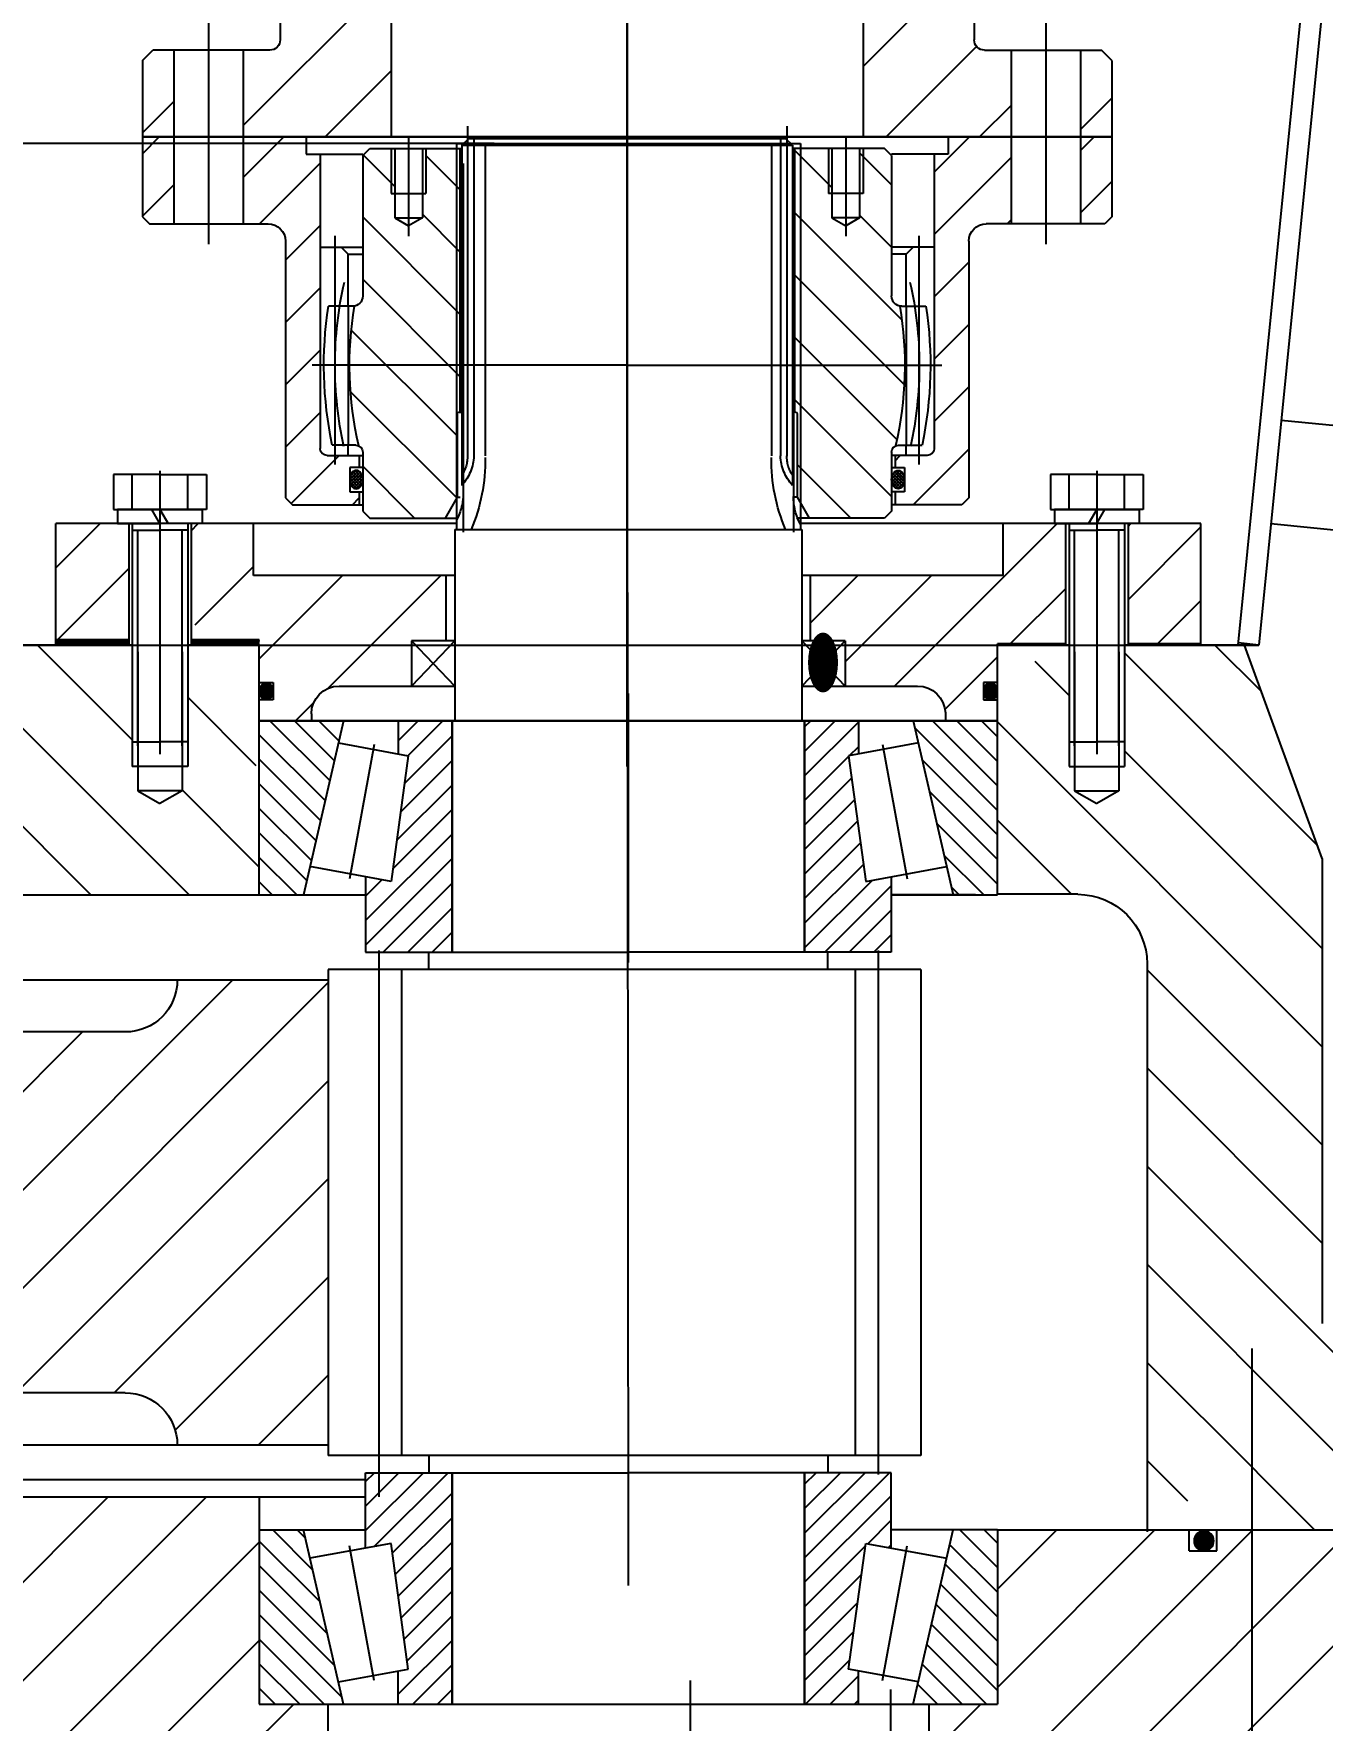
# Model space of a CAD drawing. Header units: millimetres. Extents: x 0 to 21000, y 0 to 14850.
# Drawn here: x 5325.9 to 5697.3, y 6103 to 6589 of the extents above; entities that cross this region are included whole.
import ezdxf
from ezdxf.enums import TextEntityAlignment as Align

# ---------------------------------------------------------------- set-up
doc = ezdxf.new("R2010")
doc.units = ezdxf.units.MM
doc.header["$LTSCALE"] = 500
for name, pattern in [('F', [0.75, 0.5, -0.25]), ('G', [2, 1.25, -0.25, 0.25, -0.25]), ('K', [2.5, 1.25, -0.25, 0.25, -0.25, 0.25, -0.25])]:
    doc.linetypes.add(name, pattern=pattern)
for name, color, linetype in [('01', 7, 'Continuous'), ('02', 1, 'Continuous'), ('04', 2, 'F'), ('05', 4, 'G'), ('07', 6, 'K'), ('08', 1, 'Continuous'), ('11', 3, 'Continuous'), ('INTE_THICK', 7, 'Continuous'), ('THIN', 1, 'Continuous')]:
    doc.layers.add(name, color=color, linetype=linetype)
doc.styles.get("Standard").update_dxf_attribs({"font": 'isocp', "width": 0.707, "bigfont": 'intecad.shx'})
doc.dimstyles.new('INTE', dxfattribs={"dimscale": 50, "dimtxt": 6, "dimasz": 3, "dimexe": 3, "dimexo": 0, "dimgap": 1, "dimtad": 1, "dimdec": 1, "dimdsep": 46, "dimtxsty": 'Standard', "dimcen": 0, "dimclrd": 1, "dimclre": 1, "dimclrt": 3, "dimaunit": 1, "dimadec": 0, "dimazin": 0, "dimtfac": 1, "dimtdec": 1, "dimtmove": 0, "dimatfit": 0, "dimfxl": 0, "dimarcsym": 0})
pattern_1 = [(135, (-7977.256, 11116.51), (-14.142136, -14.142136), [])]
pattern_2 = [(135, (-7977.256, 11116.509), (-10.6066, -10.6066), [])]
pattern_3 = [(45, (-7977.25642, 11116.50903), (-0.0707106781, 0.0707106781), [])]
pattern_4 = [(45, (-7977.25642, 11115.33403), (-0.0707106781, 0.0707106781), [])]
pattern_5 = [(45, (-4301.674, 3151.807), (-13.47038, 13.47038), [])]

# ---------------------------------------------------------------- blocks, each defined once
blk = doc.blocks.new('*U205', base_point=(-3575.81, 5317.09))
at = {"layer": '01'}
for p, q in [((-3582.21, 5317.09), (-3582.21, 5277.09)), ((-3569.41, 5317.09), (-3569.41, 5277.09)), ((-3567.81, 5284.09), (-3583.81, 5284.09)), ((-3569.41, 5277.09), (-3582.21, 5277.09)), ((-3582.21, 5277.09), (-3575.81, 5273.4)), ((-3569.41, 5277.09), (-3575.81, 5273.4))]:
    blk.add_line(p, q, dxfattribs=at)
at = {"layer": '02'}
for p, q in [((-3583.81, 5317.09), (-3583.81, 5284.09)), ((-3567.81, 5317.09), (-3567.81, 5284.09))]:
    blk.add_line(p, q, dxfattribs=at)
blk = doc.blocks.new('FDSDSDFG')
at = {"layer": '02', "linetype": 'Continuous'}
h = blk.add_hatch(dxfattribs=at)
h.set_pattern_fill('_USER', color=1, scale=15, angle=135, style=0, pattern_type=0)
h.set_pattern_definition(pattern_2)
h.paths.add_polyline_path([(-3652.98, 15273.46), (-3673.98, 15273.46), (-3673.98, 15262.92), (-3652.98, 15250.08)])
h.paths.add_polyline_path([(-3673.98, 15238.78), (-3652.98, 15238.78), (-3652.98, 15250.08), (-3673.98, 15262.92)])
h.paths.add_polyline_path([(-3364.98, 15239.96), (-3343.98, 15239.96), (-3343.98, 15273.46), (-3364.98, 15273.46)])
h = blk.add_hatch(dxfattribs=at)
h.set_pattern_fill('_USER', color=1, scale=15, angle=135, style=0, pattern_type=0)
h.set_pattern_definition(pattern_2)
h.paths.add_polyline_path([(-3616.98, 15258.46), (-3616.98, 15273.46), (-3634.98, 15273.46), (-3634.98, 15239.08), (-3634.49, 15238.78), (-3615.34, 15238.78), (-3615.34, 15227.63), (-3611.34, 15227.63), (-3611.34, 15222.63), (-3615.34, 15222.63), (-3615.34, 15216.63), (-3600.34, 15216.63), (-3600.34, 15218.92, -0.403895), (-3592.34, 15226.63), (-3571.48, 15226.63), (-3571.48, 15239.63), (-3570.15, 15239.63), (-3583.74, 15258.46)])
h.paths.add_polyline_path([(-3570.15, 15239.63), (-3561.48, 15239.63), (-3561.48, 15258.46), (-3583.74, 15258.46)])
h.paths.add_polyline_path([(-3619.74, 15216.34), (-3604.57, 15216.34), (-3604.57, 15236.03), (-3619.74, 15236.03)], flags=9)
h.paths.add_polyline_path([(-3605.07, 15233.14), (-3589.9, 15233.14), (-3589.9, 15252.83), (-3605.07, 15252.83)], flags=24)
h.paths.add_polyline_path([(-3572.17, 15223.51), (-3557, 15223.51), (-3557, 15243.2), (-3572.17, 15243.2)], flags=9)
at = {"layer": '02'}
h = blk.add_hatch(dxfattribs=at)
h.set_pattern_fill('_USER', color=256, scale=20, angle=135, style=0, pattern_type=0)
h.set_pattern_definition(pattern_1)
h.paths.add_polyline_path([(-3456.48, 15258.46), (-3456.48, 15239.63), (-3446.48, 15239.63), (-3446.48, 15226.63), (-3425.62, 15226.63, -0.414214), (-3417.62, 15218.63), (-3417.61, 15216.63), (-3402.61, 15216.63), (-3402.61, 15222.63), (-3406.61, 15222.63), (-3406.61, 15227.63), (-3402.61, 15227.63), (-3402.61, 15238.46), (-3386.49, 15238.46), (-3382.98, 15246.48), (-3382.98, 15273.46), (-3400.98, 15273.46), (-3400.98, 15258.46)])
h.paths.add_polyline_path([(-3403.16, 15232.92), (-3387.99, 15232.92), (-3387.99, 15252.61), (-3403.16, 15252.61)], flags=24)
at = {"layer": '02', "linetype": 'Continuous'}
h = blk.add_hatch(dxfattribs=at)
h.set_pattern_fill('_USER', color=1, scale=20, angle=45, style=0, pattern_type=0)
h.set_pattern_definition([(45, (-7977.256, 11116.51), (-14.142136, 14.142136), [])])
h.paths.add_polyline_path([(-3658.48, 15146.63, -0.414214), (-3638.48, 15166.63), (-3615.34, 15166.63), (-3615.34, 15227.08), (-3633.96, 15238.46), (-3635.98, 15238.46), (-3635.98, 15209.38), (-3635.98, 15203.46), (-3637.58, 15203.46), (-3637.58, 15196.46), (-3643.98, 15192.76), (-3650.38, 15196.46), (-3650.38, 15203.46), (-3651.98, 15203.46), (-3651.98, 15236.46), (-3651.98, 15238.46), (-3673.98, 15238.46), (-3686.59, 15238.46), (-3708.97, 15176.96), (-3708.97, 15042.96, -0.414214), (-3718.97, 15032.96), (-3723.97, 15032.96), (-3723.97, 15014.14), (-3658.48, 14986.87)])
h.paths.add_polyline_path([(-3723.97, 15014.14), (-3723.97, 14983.46), (-3701.16, 14983.46), (-3688.66, 14983.46), (-3688.66, 14999.44)])
h.paths.add_polyline_path([(-3247.46, 15166.46), (-3247.46, 15238.46), (-3365.98, 15238.46), (-3365.98, 15209.38), (-3365.98, 15203.46), (-3367.58, 15203.46), (-3367.58, 15196.46), (-3373.98, 15192.76), (-3380.38, 15196.46), (-3380.38, 15203.46), (-3381.98, 15203.46), (-3381.98, 15236.46), (-3381.98, 15238.46), (-3386.49, 15238.46), (-3402.61, 15201.58), (-3402.61, 15166.46)])
h.paths.add_polyline_path([(-3113.69, 15166.46), (-3113.69, 15238.46), (-3133.19, 15238.46), (-3133.19, 15209.88), (-3133.19, 15202.78), (-3134.79, 15202.78), (-3134.79, 15195.78), (-3141.19, 15192.09), (-3147.59, 15195.78), (-3147.59, 15202.78), (-3149.19, 15202.78), (-3149.19, 15225.78), (-3149.19, 15238.46), (-3247.46, 15238.46), (-3247.46, 15166.46)])
h.paths.add_polyline_path([(-2512.17, 15166.46), (-2476.98, 15206.96), (-2647.48, 15206.96, -0.414214), (-2677.48, 15236.96), (-2677.48, 15238.46), (-2725.76, 15238.46), (-2725.76, 15209.88), (-2725.76, 15202.78), (-2727.36, 15202.78), (-2727.36, 15195.78), (-2733.76, 15192.09), (-2740.16, 15195.78), (-2740.16, 15202.78), (-2741.76, 15202.78), (-2741.76, 15225.78), (-2741.76, 15238.46), (-2752.76, 15238.46), (-2761.26, 15228.28), (-2761.26, 15166.46)])
h.paths.add_polyline_path([(-2394.98, 15126.46), (-2394.98, 15060.44), (-2354.98, 15097.03), (-2354.98, 15126.96, 0.414214), (-2434.98, 15206.96), (-2476.98, 15206.96), (-2512.17, 15166.46), (-2434.98, 15166.46, -0.414214)])
h.paths.add_polyline_path([(-2354.98, 15062.96), (-2354.98, 15097.03), (-2394.98, 15060.44), (-2394.98, 14997.96), (-2353.5, 14997.96), (-2353.5, 14983.46), (-2338.49, 14983.46), (-2301.98, 15007.66), (-2301.98, 15032.96), (-2305.58, 15032.96), (-2324.98, 15032.96, -0.414214)])
h.paths.add_polyline_path([(-2338.49, 14983.46), (-2301.98, 14983.46), (-2301.98, 15007.66)])
h.paths.add_polyline_path([(-3619.74, 15216.34), (-3604.57, 15216.34), (-3604.57, 15236.03), (-3619.74, 15236.03)], flags=9)
h.paths.add_polyline_path([(-3689.52, 15095.23), (-3674.35, 15095.23), (-3674.35, 15114.92), (-3689.52, 15114.92)], flags=24)
h.paths.add_polyline_path([(-2724.29, 15230.11), (-2709.12, 15230.11), (-2709.12, 15249.81), (-2724.29, 15249.81)], flags=9)
h.paths.add_polyline_path([(-2770.09, 15217.11), (-2754.92, 15217.11), (-2754.92, 15236.8), (-2770.09, 15236.8)], flags=9)
h.paths.add_polyline_path([(-2351.27, 14970.59), (-2336.1, 14970.59), (-2336.1, 14990.28), (-2351.27, 14990.28)], flags=9)
at = {"layer": '02'}
h = blk.add_hatch(dxfattribs=at)
h.set_pattern_fill('_USER', color=256, scale=0.1, angle=45, style=0, pattern_type=0)
h.set_pattern_definition(pattern_4)
h.paths.add_polyline_path([(-3652.98, 15238.78), (-3673.98, 15238.78), (-3673.98, 15238.46), (-3652.98, 15238.46)])
h.paths.add_polyline_path([(-3615.34, 15238.78), (-3634.98, 15238.78), (-3634.98, 15238.46), (-3615.34, 15238.46)])
h = blk.add_hatch(dxfattribs=at)
h.set_pattern_fill('_USER', color=256, scale=0.1, angle=45, style=0, pattern_type=0)
h.set_pattern_definition(pattern_4)
h.paths.add_polyline_path([(-3382.98, 15238.46), (-3382.98, 15239.96), (-3402.61, 15239.96), (-3402.61, 15238.46)])
h.paths.add_polyline_path([(-3343.98, 15238.46), (-3343.98, 15239.96), (-3364.98, 15239.96), (-3364.98, 15238.46)])
h = blk.add_hatch(dxfattribs=at)
h.set_pattern_fill('_USER', color=256, scale=0.1, angle=45, style=0, pattern_type=0)
h.set_pattern_definition(pattern_3)
edge = h.paths.add_edge_path()
edge.add_ellipse((-3613.34, 15225.13), major_axis=(0, 2.5), ratio=0.8, start_angle=180, end_angle=270)
edge.add_ellipse((-3613.34, 15225.13), major_axis=(0, 2.5), ratio=0.8, start_angle=270, end_angle=360)
edge.add_ellipse((-3613.34, 15225.13), major_axis=(0, 2.5), ratio=0.8, start_angle=0, end_angle=90)
edge.add_ellipse((-3613.34, 15225.13), major_axis=(0, 2.5), ratio=0.8, start_angle=90, end_angle=180)
h = blk.add_hatch(dxfattribs=at)
h.set_pattern_fill('_USER', color=256, scale=0.1, angle=45, style=0, pattern_type=0)
h.set_pattern_definition(pattern_3)
edge = h.paths.add_edge_path()
edge.add_ellipse((-3404.61, 15225.13), major_axis=(0, 2.5), ratio=0.8, start_angle=180, end_angle=270)
edge.add_ellipse((-3404.61, 15225.13), major_axis=(0, 2.5), ratio=0.8, start_angle=270, end_angle=360)
edge.add_ellipse((-3404.61, 15225.13), major_axis=(0, 2.5), ratio=0.8, start_angle=0, end_angle=90)
edge.add_ellipse((-3404.61, 15225.13), major_axis=(0, 2.5), ratio=0.8, start_angle=90, end_angle=180)
at = {"layer": '02', "ltscale": 0.8}
h = blk.add_hatch(dxfattribs=at)
h.set_pattern_fill('_USER', color=256, scale=5, angle=135, style=0, pattern_type=0)
h.set_pattern_definition([(45, (-6949.7866, 9919.367), (3.535534, -3.535534), [])])
h.paths.add_polyline_path([(-3426.86, 15216.63), (-3402.61, 15216.63), (-3402.61, 15166.46), (-3415.32, 15166.46)])
h.paths.add_polyline_path([(-3615.34, 15216.63), (-3591.09, 15216.63), (-3602.63, 15166.46), (-3615.34, 15166.46)])
at = {"layer": '02', "linetype": 'Continuous', "ltscale": 0.8}
h = blk.add_hatch(dxfattribs=at)
h.set_pattern_fill('_USER', color=1, scale=5, angle=45, style=0, pattern_type=0)
h.set_pattern_definition([(135, (-6949.7866, 9919.367), (3.535534, 3.535534), [])])
h.paths.add_polyline_path([(-3458.18, 15216.63), (-3442.66, 15216.63), (-3442.66, 15207.09), (-3445.53, 15206.56), (-3440.58, 15170.32), (-3433.24, 15171.67), (-3433.24, 15149.96), (-3458.18, 15149.96)])
h.paths.add_polyline_path([(-3559.78, 15149.96), (-3584.71, 15149.96), (-3584.71, 15171.67), (-3577.37, 15170.32), (-3572.43, 15206.56), (-3575.29, 15207.09), (-3575.29, 15216.63), (-3559.78, 15216.63)])
at = {"layer": '02'}
h = blk.add_hatch(dxfattribs=at)
h.set_pattern_fill('_USER', color=256, scale=20, angle=135, style=0, pattern_type=0)
h.set_pattern_definition(pattern_1)
h.paths.add_polyline_path([(-3277.24, 15126.96), (-3363.98, 15126.96, -0.414214), (-3378.98, 15141.96), (-3422.48, 15141.96), (-3422.48, 15007.96), (-3378.98, 15007.96, -0.414214), (-3363.98, 15022.96), (-3277.24, 15022.96)])
h.paths.add_polyline_path([(-3018.48, 15201.96), (-3075.59, 15201.96), (-3075.59, 15162.46), (-3092.48, 15162.46), (-3092.48, 15156.96, -0.414214), (-3122.48, 15126.96), (-3197.24, 15126.96), (-3197.24, 15022.96), (-3122.48, 15022.96, -0.414214), (-3092.48, 14992.96), (-3092.48, 14987.46), (-3075.59, 14987.46), (-3075.59, 14983.97), (-3075.59, 14947.96), (-3032.48, 14947.96), (-3032.48, 15042.96), (-3018.48, 15042.96)])
h.paths.add_polyline_path([(-2677.72, 15126.96), (-2752.48, 15126.96, -0.414214), (-2782.48, 15156.96), (-2782.48, 15162.46), (-2799.36, 15162.46), (-2799.36, 15198.97), (-2799.36, 15201.96), (-2856.48, 15201.96), (-2856.48, 15042.96), (-2842.48, 15042.96), (-2842.48, 14947.96), (-2799.36, 14947.96), (-2799.36, 14987.46), (-2782.48, 14987.46), (-2782.48, 14992.96, -0.414214), (-2752.48, 15022.96), (-2677.72, 15022.96)])
h.paths.add_polyline_path([(-2448.71, 15142.46), (-2495.99, 15142.46, -0.424013), (-2510.98, 15126.96), (-2597.72, 15126.96), (-2597.72, 15022.96), (-2510.98, 15022.96, -0.424013), (-2495.99, 15007.46), (-2452.9, 15007.46), (-2448.71, 15011.29)])
h.paths.add_polyline_path([(-2565.62, 15055.03), (-2565.62, 15094.88), (-2529.62, 15094.88), (-2529.62, 15055.03)], flags=24)
h.paths.add_polyline_path([(-2573.15, 15095.34), (-2557.98, 15095.34), (-2557.98, 15115.03), (-2573.15, 15115.03)], flags=24)
h = blk.add_hatch(dxfattribs=at)
h.set_pattern_fill('_USER', color=256, scale=20, angle=135, style=0, pattern_type=0)
h.set_pattern_definition(pattern_1)
h.paths.add_polyline_path([(-3688.66, 14951.83), (-3723.97, 14970.51), (-3723.97, 14908.96), (-3688.66, 14908.96), (-3688.66, 14911.05)])
h.paths.add_polyline_path([(-3688.66, 14983.46), (-3701.16, 14983.46), (-3723.97, 14983.46), (-3723.97, 14970.51), (-3688.66, 14951.83)])
h.paths.add_polyline_path([(-3615.34, 14983.46), (-3670.62, 14983.46), (-3670.62, 14977.46), (-3674.62, 14977.46, -0.043716), (-3675.12, 14977.46), (-3678.62, 14977.46), (-3678.62, 14983.46), (-3688.66, 14983.46), (-3688.66, 14951.83), (-3608.1, 14909.2), (-3608.1, 14923.96), (-3595.59, 14923.96), (-3595.59, 14933.28), (-3615.34, 14933.28)])
h.paths.add_polyline_path([(-3688.66, 14951.83), (-3688.66, 14908.96), (-3673.56, 14908.96), (-3671.89, 14908.96), (-3608.1, 14908.96), (-3608.1, 14909.2)])
h.paths.add_polyline_path([(-3663.27, 14930.07), (-3663.27, 15003.17), (-3627.27, 15003.17), (-3627.27, 14930.07)], flags=9)
at = {"layer": '02', "ltscale": 0.8}
h = blk.add_hatch(dxfattribs=at)
h.set_pattern_fill('_USER', color=256, scale=5, angle=45, style=0, pattern_type=0)
h.set_pattern_definition([(135, (-6949.7866, 9920.367), (3.535534, 3.535534), [])])
h.paths.add_polyline_path([(-3458.18, 14999.96), (-3433.24, 14999.96), (-3433.24, 14978.25), (-3440.58, 14979.59), (-3445.53, 14943.35), (-3442.66, 14942.83), (-3442.66, 14933.28), (-3458.18, 14933.28)])
h.paths.add_polyline_path([(-3577.37, 14979.59), (-3584.71, 14978.25), (-3584.71, 14999.96), (-3559.78, 14999.96), (-3559.78, 14933.28), (-3575.29, 14933.28), (-3575.29, 14942.83), (-3572.43, 14943.35)])
at = {"layer": '02'}
h = blk.add_hatch(dxfattribs=at)
h.set_pattern_fill('_USER', color=256, scale=20, angle=135, style=0, pattern_type=0)
h.set_pattern_definition(pattern_1)
h.paths.add_polyline_path([(-2300.48, 14982.96), (-2337.99, 14982.96), (-2337.99, 14976.96), (-2341.99, 14976.96, -0.043716), (-2342.48, 14976.96), (-2345.99, 14976.96), (-2345.99, 14982.96), (-2353.5, 14982.96), (-2353.5, 14992.96), (-2761.26, 14992.96), (-2761.26, 14950.95), (-2776.26, 14950.95), (-2776.26, 14917.96), (-2342.38, 14917.96), (-2300.48, 14940.84)])
h.paths.add_polyline_path([(-2247.48, 14969.79), (-2280.48, 14951.77), (-2280.48, 14923.96), (-2266.85, 14923.96), (-2266.85, 14908.96), (-2247.48, 14908.96)])
h.paths.add_polyline_path([(-2247.48, 14969.79), (-2247.48, 14982.96), (-2280.48, 14982.96), (-2280.48, 14951.77)])
h.paths.add_polyline_path([(-3098.69, 14950.95), (-3113.69, 14950.95), (-3113.69, 14992.96), (-3402.61, 14992.96), (-3402.61, 14933.28), (-3422.37, 14933.28), (-3422.37, 14917.96), (-3098.69, 14917.96)])
h.paths.add_polyline_path([(-2565.39, 14893.43), (-2565.39, 14940.07), (-2529.39, 14940.07), (-2529.39, 14893.43)], flags=9)
h.paths.add_polyline_path([(-2716.76, 14907.08), (-2716.76, 14937.75), (-2680.76, 14937.75), (-2680.76, 14907.08)], flags=9)
h.paths.add_polyline_path([(-2499.89, 14961.86), (-2484.72, 14961.86), (-2484.72, 14981.55), (-2499.89, 14981.55)], flags=24)
h.paths.add_polyline_path([(-2351.27, 14970.59), (-2336.1, 14970.59), (-2336.1, 14990.28), (-2351.27, 14990.28)], flags=24)
at = {"layer": '02', "ltscale": 0.8}
h = blk.add_hatch(dxfattribs=at)
h.set_pattern_fill('_USER', color=256, scale=5, angle=135, style=0, pattern_type=0)
h.set_pattern_definition([(45, (-6949.7866, 9920.367), (3.535534, -3.535534), [])])
h.paths.add_polyline_path([(-3415.32, 14983.46), (-3402.61, 14983.46), (-3402.61, 14933.28), (-3426.86, 14933.28)])
h.paths.add_polyline_path([(-3615.34, 14983.46), (-3602.63, 14983.46), (-3591.09, 14933.28), (-3615.34, 14933.28)])
at = {"layer": '02'}
h = blk.add_hatch(dxfattribs=at)
h.set_pattern_fill('_USER', color=256, scale=0.1, angle=45, style=0, pattern_type=0)
h.set_pattern_definition(pattern_3)
h.paths.add_polyline_path([(-3677.71, 14980.29, 0.388847), (-3675.12, 14977.46), (-3674.62, 14977.46, 0.388847), (-3672.03, 14980.29, 1)])
at = {"layer": '01', "ltscale": 0.8}
for p, q in [((-3558.56, 15382.96), (-3558.56, 15271.78)), ((-3459.4, 15382.96), (-3459.4, 15271.78)), ((-3657.35, 15287.56), (-3657.35, 15277.56)), ((-3643.98, 15287.56), (-3657.35, 15287.56)), ((-3651.98, 15277.56), (-3651.98, 15287.56)), ((-3643.98, 15287.56), (-3630.6, 15287.56)), ((-3635.98, 15277.56), (-3635.98, 15287.56)), ((-3630.6, 15287.56), (-3630.6, 15277.56)), ((-3387.35, 15287.56), (-3387.35, 15277.56)), ((-3373.98, 15287.56), (-3387.35, 15287.56)), ((-3381.98, 15277.56), (-3381.98, 15287.56)), ((-3373.98, 15287.56), (-3360.6, 15287.56)), ((-3365.98, 15277.56), (-3365.98, 15287.56)), ((-3360.6, 15287.56), (-3360.6, 15277.56)), ((-3657.35, 15277.56), (-3643.98, 15277.56)), ((-3656.18, 15277.56), (-3656.18, 15273.46)), ((-3643.98, 15277.56), (-3656.18, 15277.56)), ((-3643.98, 15273.46), (-3646.34, 15277.56)), ((-3643.98, 15277.56), (-3641.61, 15273.46)), ((-3630.6, 15277.56), (-3643.98, 15277.56)), ((-3643.98, 15277.56), (-3631.78, 15277.56)), ((-3631.78, 15277.56), (-3631.78, 15273.46)), ((-3387.35, 15277.56), (-3373.98, 15277.56)), ((-3386.18, 15277.56), (-3386.18, 15273.46)), ((-3373.98, 15277.56), (-3386.18, 15277.56)), ((-3373.98, 15277.56), (-3376.34, 15273.46)), ((-3373.98, 15277.56), (-3361.78, 15277.56)), ((-3373.98, 15273.46), (-3371.61, 15277.56)), ((-3360.6, 15277.56), (-3373.98, 15277.56)), ((-3361.78, 15277.56), (-3361.78, 15273.46)), ((-3656.18, 15273.46), (-3643.98, 15273.46)), ((-3652.98, 15273.46), (-3652.98, 15238.46)), ((-3651.98, 15273.46), (-3651.98, 15209.38)), ((-3651.98, 15271.56), (-3643.98, 15271.56)), ((-3631.78, 15273.46), (-3643.98, 15273.46)), ((-3635.98, 15271.56), (-3643.98, 15271.56)), ((-3635.98, 15273.46), (-3635.98, 15209.38)), ((-3634.98, 15273.46), (-3634.98, 15238.46)), ((-3458.97, 15271.78), (-3558.98, 15271.78)), ((-3386.18, 15273.46), (-3373.98, 15273.46)), ((-3382.98, 15273.46), (-3382.98, 15238.46)), ((-3381.98, 15273.46), (-3381.98, 15209.38)), ((-3381.98, 15271.56), (-3373.98, 15271.56)), ((-3361.78, 15273.46), (-3373.98, 15273.46)), ((-3365.98, 15271.56), (-3373.98, 15271.56)), ((-3365.98, 15273.46), (-3365.98, 15209.38)), ((-3364.98, 15273.46), (-3364.98, 15238.46)), ((-3456.48, 15249.16), (-3456.48, 15256.46)), ((-3561.48, 15247.98), (-3561.48, 15255.28)), ((-3708.97, 15176.96), (-3686.59, 15238.46)), ((-3615.34, 15166.46), (-3615.34, 15236.46)), ((-3402.61, 15166.46), (-3402.61, 15236.46)), ((-3615.34, 15216.63), (-3615.34, 15231.63)), ((-3402.61, 15216.63), (-3402.61, 15231.63)), ((-3600.34, 15218.92), (-3600.34, 15216.63)), ((-3417.62, 15218.63), (-3417.61, 15216.63)), ((-3402.61, 15216.63), (-3615.34, 15216.63)), ((-3591.09, 15216.63), (-3602.63, 15166.46)), ((-3575.29, 15216.63), (-3575.29, 15207.09)), ((-3559.78, 15149.96), (-3559.78, 15216.63)), ((-3559.78, 15216.63), (-3559.78, 15149.96)), ((-3458.18, 15216.63), (-3458.18, 15149.96)), ((-3458.18, 15149.96), (-3458.18, 15216.63)), ((-3442.66, 15216.63), (-3442.66, 15207.09)), ((-3426.86, 15216.63), (-3415.32, 15166.46)), ((-3651.98, 15210.56), (-3643.98, 15210.56)), ((-3635.98, 15210.56), (-3643.98, 15210.56)), ((-3592.56, 15210.25), (-3572.43, 15206.56)), ((-3425.39, 15210.25), (-3445.53, 15206.56)), ((-3381.98, 15210.56), (-3373.98, 15210.56)), ((-3365.98, 15210.56), (-3373.98, 15210.56)), ((-3572.43, 15206.56), (-3577.37, 15170.32)), ((-3445.53, 15206.56), (-3440.58, 15170.32)), ((-3708.97, 15176.96), (-3708.97, 15042.96)), ((-3577.37, 15170.32), (-3600.76, 15174.6)), ((-3440.58, 15170.32), (-3417.2, 15174.6)), ((-3584.71, 15171.67), (-3584.71, 15149.96)), ((-3433.24, 15171.67), (-3433.24, 15149.96)), ((-3584.71, 15166.46), (-3615.34, 15166.46)), ((-3608.98, 15166.46), (-3584.71, 15166.46)), ((-3408.98, 15166.46), (-3433.24, 15166.46)), ((-3113.69, 15166.46), (-3431.93, 15166.46)), ((-3584.71, 15149.96), (-3508.98, 15149.96)), ((-3582.73, 15149.96), (-3508.98, 15149.96)), ((-3566.48, 15144.96), (-3566.48, 15149.96)), ((-3433.24, 15149.96), (-3508.98, 15149.96)), ((-3435.23, 15149.96), (-3508.98, 15149.96)), ((-3451.48, 15144.96), (-3451.48, 15149.96)), ((-3658.48, 15146.63), (-3658.48, 14982.96)), ((-3422.48, 15144.96), (-3422.48, 15004.96)), ((-3096.5, 15141.96), (-3422.48, 15141.96)), ((-3096.5, 15007.96), (-3422.48, 15007.96)), ((-3566.48, 15004.96), (-3566.48, 14999.96)), ((-3451.48, 15004.96), (-3451.48, 14999.96)), ((-3584.71, 14999.96), (-3508.98, 14999.96)), ((-3584.71, 14978.25), (-3584.71, 14999.96)), ((-3559.78, 14933.28), (-3559.78, 14999.96)), ((-3559.78, 14999.96), (-3559.78, 14933.28)), ((-3433.24, 14999.96), (-3508.98, 14999.96)), ((-3458.18, 14999.96), (-3458.18, 14933.28)), ((-3458.18, 14933.28), (-3458.18, 14999.96)), ((-3433.24, 14978.25), (-3433.24, 14999.96)), ((-3092.48, 14992.96), (-3433.24, 14992.96)), ((-3402.61, 14992.96), (-3402.61, 14933.28)), ((-3701.16, 14983.46), (-3723.97, 14983.46)), ((-3615.34, 14983.46), (-3701.16, 14983.46)), ((-3678.62, 14977.46), (-3678.62, 14983.46)), ((-3670.62, 14977.46), (-3670.62, 14983.46)), ((-3615.34, 14983.46), (-3615.34, 14933.28)), ((-3615.34, 14983.46), (-3584.71, 14983.46)), ((-3612.28, 14983.46), (-3586.03, 14983.46)), ((-3591.09, 14933.28), (-3602.63, 14983.46)), ((-3402.61, 14983.46), (-3433.24, 14983.46)), ((-3426.86, 14933.28), (-3415.32, 14983.46)), ((-3577.37, 14979.59), (-3600.76, 14975.32)), ((-3572.43, 14943.35), (-3577.37, 14979.59)), ((-3445.53, 14943.35), (-3440.58, 14979.59)), ((-3440.58, 14979.59), (-3417.2, 14975.32)), ((-3670.62, 14977.46), (-3678.62, 14977.46)), ((-3592.56, 14939.67), (-3572.43, 14943.35)), ((-3575.29, 14933.28), (-3575.29, 14942.83)), ((-3425.39, 14939.67), (-3445.53, 14943.35)), ((-3442.66, 14933.28), (-3442.66, 14942.83)), ((-3402.61, 14933.28), (-3615.34, 14933.28))]:
    blk.add_line(p, q, dxfattribs=at)
at = {"layer": '01', "color": 7, "linetype": 'Continuous', "ltscale": 0.8}
for p, q in [((-3459.4, 15382.96), (-3558.56, 15382.96)), ((-3673.98, 15238.46), (-3673.98, 15273.46)), ((-3673.98, 15273.46), (-3558.56, 15273.46)), ((-3616.98, 15258.46), (-3616.98, 15273.46)), ((-3558.98, 15271.78), (-3558.98, 15216.63)), ((-3459.4, 15273.46), (-3343.98, 15273.46)), ((-3458.97, 15271.78), (-3458.97, 15216.63)), ((-3400.98, 15258.46), (-3400.98, 15273.46)), ((-3343.98, 15238.46), (-3343.98, 15273.46)), ((-3616.98, 15258.46), (-3558.98, 15258.46)), ((-3561.48, 15239.63), (-3561.48, 15258.46)), ((-3458.97, 15258.46), (-3400.98, 15258.46)), ((-3456.48, 15239.63), (-3456.48, 15258.46)), ((-3686.59, 15238.46), (-3651.98, 15238.46)), ((-3673.98, 15238.46), (-3651.98, 15238.46)), ((-3635.98, 15238.46), (-3615.34, 15238.46)), ((-3635.98, 15238.46), (-3615.34, 15238.46)), ((-3615.34, 15216.63), (-3615.34, 15238.78)), ((-3402.61, 15238.46), (-3381.98, 15238.46)), ((-3402.61, 15216.63), (-3402.61, 15238.46)), ((-3402.61, 15238.46), (-3381.98, 15238.46)), ((-3365.98, 15238.46), (-3343.98, 15238.46)), ((-3365.98, 15238.46), (-3113.69, 15238.46)), ((-3615.34, 15227.63), (-3611.34, 15227.63)), ((-3611.34, 15227.63), (-3611.34, 15222.63)), ((-3558.99, 15226.63), (-3592.34, 15226.63)), ((-3425.62, 15226.63), (-3458.98, 15226.63)), ((-3402.61, 15227.63), (-3406.61, 15227.63)), ((-3406.61, 15227.63), (-3406.61, 15222.63)), ((-3611.34, 15222.63), (-3615.34, 15222.63)), ((-3406.61, 15222.63), (-3402.61, 15222.63)), ((-3615.34, 15216.63), (-3402.61, 15216.63)), ((-3638.48, 15166.63), (-3615.34, 15166.63)), ((-3593.31, 15144.96), (-3422.48, 15144.96)), ((-3593.31, 15144.96), (-3593.31, 15004.96)), ((-3363.98, 15126.96), (-3122.48, 15126.96)), ((-3363.98, 15022.96), (-3122.48, 15022.96)), ((-3593.31, 15004.96), (-3422.48, 15004.96)), ((-3092.9, 14997.96), (-3433.24, 14997.96))]:
    blk.add_line(p, q, dxfattribs=at)
at = {"layer": '01', "color": 7, "linetype": 'Continuous'}
for p, q in [((-3634.98, 15238.78), (-3615.34, 15238.78)), ((-3595.59, 14933.28), (-3595.59, 14923.96)), ((-3422.37, 14933.28), (-3422.37, 14917.96))]:
    blk.add_line(p, q, dxfattribs=at)
at = {"layer": '01'}
for p, q in [((-3571.48, 15239.63), (-3558.98, 15239.63)), ((-3571.48, 15239.63), (-3571.48, 15226.63)), ((-3458.97, 15239.63), (-3446.48, 15239.63)), ((-3446.48, 15239.63), (-3446.48, 15226.63))]:
    blk.add_line(p, q, dxfattribs=at)
at = {"layer": '01', "ltscale": 0.8}
blk.add_circle((-3674.87, 14980.29), 2.84, dxfattribs=at)
for centre, radius, start, end in [((-3592.34, 15218.63), 8, 90, 177.9742), ((-3425.62, 15218.63), 8, 0, 90), ((-3638.48, 15146.63), 20, 90, 180)]:
    blk.add_arc(centre, radius, start, end, dxfattribs=at)
at = {"layer": '01', "color": 7, "linetype": 'Continuous', "ltscale": 0.8}
for centre, start, end in [((-3363.98, 15141.96), 180, 270), ((-3363.98, 15007.96), 90, 180)]:
    blk.add_arc(centre, 15, start, end, dxfattribs=at)
at = {"layer": '02', "ltscale": 0.8}
for p, q in [((-3650.38, 15209.38), (-3650.38, 15271.56)), ((-3637.58, 15209.38), (-3637.58, 15271.56)), ((-3380.38, 15209.38), (-3380.38, 15271.56)), ((-3367.58, 15209.38), (-3367.58, 15271.56))]:
    blk.add_line(p, q, dxfattribs=at)
at = {"layer": '02'}
for p, q in [((-3673.98, 15238.78), (-3652.98, 15238.78)), ((-3402.61, 15239.96), (-3382.98, 15239.96)), ((-3364.98, 15239.96), (-3343.98, 15239.96))]:
    blk.add_line(p, q, dxfattribs=at)
at = {"layer": '04', "color": 2, "linetype": 'F', "ltscale": 0.8}
for p, q in [((-3550.23, 15382.96), (-3550.23, 15292.96)), ((-3467.73, 15382.96), (-3467.73, 15292.96)), ((-3574.35, 15144.96), (-3574.35, 15004.96)), ((-3443.6, 15144.96), (-3443.6, 15004.96))]:
    blk.add_line(p, q, dxfattribs=at)
at = {"layer": '04', "ltscale": 0.8}
for p, q in [((-3378.98, 15141.96), (-3378.98, 15141.96)), ((-3378.98, 15007.96), (-3378.98, 15007.96))]:
    blk.add_line(p, q, dxfattribs=at)
at = {"layer": '04', "color": 2, "linetype": 'F', "ltscale": 0.8}
for centre, start, end in [((-3601.05, 15291.73), 336.8891, 0.822), ((-3416.9, 15291.73), 179.178, 203.1109)]:
    blk.add_arc(centre, 50.83, start, end, dxfattribs=at)
at = {"layer": '05', "color": 4, "linetype": 'G', "ltscale": 0.8}
for p, q in [((-3508.49, 15467.5), (-3508.98, 14900.23)), ((-3556.6, 15377.2), (-3556.6, 15270.98)), ((-3461.35, 15377.2), (-3461.35, 15270.98)), ((-3643.98, 15278.31), (-3643.98, 15224.84)), ((-3373.98, 15278.31), (-3373.98, 15224.84)), ((-3580.94, 15150.46), (-3580.94, 14999.46)), ((-3437.01, 15150.46), (-3437.01, 14999.46)), ((-3437.01, 15150.46), (-3437.01, 14999.46)), ((-3437.01, 15144.96), (-3437.01, 14992.96)), ((-3526.76, 14940.1), (-3526.76, 14728.83)), ((-3584.48, 14937.53), (-3584.48, 14836.03))]:
    blk.add_line(p, q, dxfattribs=at)
at = {"layer": '05', "ltscale": 0.8}
for p, q in [((-3643.98, 15288.62), (-3643.98, 15207.01)), ((-3373.98, 15288.62), (-3373.98, 15207.01)), ((-3643.98, 15279.65), (-3643.98, 15271.36)), ((-3373.98, 15279.65), (-3373.98, 15271.36)), ((-3508.98, 15146.96), (-3508.98, 15224.46)), ((-3582.24, 15209.81), (-3589.32, 15171.06)), ((-3435.72, 15209.81), (-3428.63, 15171.06)), ((-3580.94, 15150.46), (-3580.94, 14999.46)), ((-3582.24, 14940.11), (-3589.32, 14978.86)), ((-3435.72, 14940.11), (-3428.63, 14978.86))]:
    blk.add_line(p, q, dxfattribs=at)
at = {"layer": '05', "color": 4, "linetype": 'G'}
blk.add_line((-3688.66, 15035.76), (-3688.66, 14886.75), dxfattribs=at)
at = {"layer": '05', "color": 4, "linetype": 'G', "ltscale": 0.8}
for centre, start, end in [((-3571.85, 15280.79), 330.6129, 1.8456), ((-3446.11, 15281.97), 178.1544, 209.3871)]:
    blk.add_arc(centre, 15.25, start, end, dxfattribs=at)
at = {"layer": '11', "color": 3, "linetype": 'Continuous'}
for p, q in [((-3571.48, 15239.63), (-3558.99, 15226.63)), ((-3558.98, 15239.63), (-3571.48, 15226.63)), ((-3458.97, 15239.63), (-3446.48, 15226.63)), ((-3446.48, 15239.63), (-3458.97, 15226.63))]:
    blk.add_line(p, q, dxfattribs=at)
at = {"layer": '11', "color": 3, "linetype": 'Continuous', "ltscale": 0.8}
blk.add_ellipse((-3613.34, 15225.13), major_axis=(0, 2.5), ratio=0.8, dxfattribs=at)
at = {"layer": '11', "color": 3, "linetype": 'Continuous', "ltscale": 0.8, "extrusion": (0, 0, -1)}
blk.add_ellipse((-3404.61, 15225.13), major_axis=(0, 2.5), ratio=0.8, dxfattribs=at)
at = {"layer": '01', "ltscale": 0.8}
blk.add_blockref('*U205', (-3643.98, 15236.46), dxfattribs=at)
at = {"layer": '01', "ltscale": 0.8, "xscale": -1}
blk.add_blockref('*U205', (-3373.98, 15236.46), dxfattribs=at)
at = {"layer": '02', "width": 0.605172}
blk.add_text('\\M+5A1F1', height=16, dxfattribs=at).set_placement((-3569.88, 15224.6), (-3560.28, 15224.6), align=Align.FIT)
blk = doc.blocks.new('*D338')
at = {"layer": '08', "color": 1, "lineweight": -2}
for p, q in [((5458.65, 6557.39), (3610.64, 6557.39)), ((3760.64, 5267.39), (3760.64, 6407.39)), ((3985.01, 5117.39), (3610.64, 5117.39))]:
    blk.add_line(p, q, dxfattribs=at)
at = {"layer": '08', "color": 1}
for points in [[(3735.64, 6407.39), (3785.64, 6407.39), (3760.64, 6557.39)], [(3735.64, 5267.39), (3785.64, 5267.39), (3760.64, 5117.39)]]:
    blk.add_solid(points, dxfattribs=at)
at = {"layer": 'Defpoints', "color": 0}
for p in [(3760.64, 6557.39), (5458.65, 6557.39), (3985.01, 5117.39)]:
    blk.add_point(p, dxfattribs=at)
at = {"layer": '08', "color": 3, "insert": (3560.64, 5837.39), "char_height": 300, "attachment_point": 5, "rotation": 90}
blk.add_mtext('1440', dxfattribs=at)
blk = doc.blocks.new('erewrewwqe')
at = {"layer": '01'}
for p, q in [((-1357.83, 7655.55), (-1431.19, 6919.55)), ((-1351.86, 7654.95), (-1425.16, 6919.55)), ((-1373.93, 6979.84), (-1418.7, 6984.3)), ((-1376.9, 6949.99), (-1421.68, 6954.45)), ((-1789.31, 6919.55), (-1425.16, 6919.55)), ((-1425.16, 6919.55), (-1431.13, 6920.14))]:
    blk.add_line(p, q, dxfattribs=at)
at = {"layer": '05'}
blk.add_line((-1607.23, 6884.52), (-1607.23, 7704.93), dxfattribs=at)
blk = doc.blocks.new('werewr')
at = {"layer": '01', "linetype": 'Continuous'}
h = blk.add_hatch(dxfattribs=at)
h.set_pattern_fill('ANSI31', color=3, scale=6, style=0)
h.set_pattern_definition(pattern_5)
h.paths.add_polyline_path([(-3243.24, 7179.82), (-3265.24, 7179.82), (-3265.24, 7169.82), (-3240.24, 7169.82), (-3240.24, 7176.82)])
h.paths.add_polyline_path([(-3000.24, 7144.47), (-3000.24, 7153.52), (-3022.24, 7153.52), (-3025.24, 7150.52), (-3025.24, 7144.47)])
h = blk.add_hatch(dxfattribs=at)
h.set_pattern_fill('ANSI31', color=3, scale=6, style=0)
h.set_pattern_definition(pattern_5)
h.paths.add_polyline_path([(-3000.24, 7081.82), (-3000.24, 7124.47), (-3025.24, 7124.47), (-3025.24, 7116.82, -0.414214), (-3028.24, 7113.82), (-3237.24, 7113.82, -0.414214), (-3240.24, 7116.82), (-3240.24, 7149.82), (-3265.24, 7149.82), (-3265.24, 7081.82)])
h.paths.add_polyline_path([(-3265.24, 6945.82), (-3265.24, 6877.82), (-3240.24, 6877.82), (-3240.24, 6910.82, -0.414214), (-3237.24, 6913.82), (-3028.24, 6913.82, -0.414214), (-3025.24, 6910.82), (-3025.24, 6903.17), (-3000.24, 6903.17), (-3000.24, 6945.82)])
h = blk.add_hatch(dxfattribs=at)
h.set_pattern_fill('ANSI31', color=3, scale=4, style=0)
h.set_pattern_definition([(45, (-4233.246, 2819.053), (-8.980256, 8.980256), [])])
h.paths.add_polyline_path([(-2975.24, 7144.47), (-2975.24, 7151.52), (-2977.24, 7153.52), (-3000.24, 7153.52), (-3000.24, 7144.47)])
h.paths.add_polyline_path([(-3000.24, 7124.47), (-3000.24, 7106.32), (-2995.24, 7106.32), (-2995.24, 7102.32), (-2910.44, 7102.32, -0.414214), (-2908.44, 7100.32), (-2908.44, 7091.02), (-2905.04, 7091.02), (-2905.04, 7093.78), (-2897.99, 7093.78), (-2897.99, 7091.02), (-2894.24, 7091.02), (-2894.24, 7110.32), (-2896.24, 7112.32), (-2970.24, 7112.32, -0.414214), (-2975.24, 7117.32), (-2975.24, 7124.47)])
h.paths.add_polyline_path([(-2977.24, 6874.12), (-2975.24, 6876.12), (-2975.24, 6883.17), (-3000.24, 6883.17), (-3000.24, 6874.12)])
h.paths.add_polyline_path([(-2975.24, 6903.17), (-2975.24, 6910.32, -0.414214), (-2970.24, 6915.32), (-2896.24, 6915.32), (-2894.24, 6917.32), (-2894.24, 6936.62), (-2897.99, 6936.62), (-2897.99, 6933.86), (-2905.04, 6933.86), (-2905.04, 6936.62), (-2908.44, 6936.62), (-2908.44, 6927.32, -0.414214), (-2910.44, 6925.32), (-2995.24, 6925.32), (-2995.24, 6921.32), (-3000.24, 6921.32), (-3000.24, 6903.17)])
h = blk.add_hatch(dxfattribs=at)
h.set_pattern_fill('ANSI31', color=3, scale=4, angle=90, style=0)
h.set_pattern_definition([(135, (-4233.246, 2819.053), (-8.980256, -8.980256), [])])
h.paths.add_polyline_path([(-2994.94, 7090.02), (-2996.94, 7088.02), (-2996.94, 7081.82), (-2983.94, 7081.82), (-2983.94, 7080.82), (-2976.94, 7080.82), (-2974.63, 7076.82), (-2976.94, 7072.82), (-2983.94, 7072.82), (-2983.94, 7071.82), (-2996.94, 7071.82), (-2996.94, 7062.04), (-2934.44, 7062.04), (-2934.44, 7093.82, 0.041307), (-2951.5, 7092.41, -0.355238), (-2954.44, 7090.02)])
h.paths.add_polyline_path([(-2934.44, 7062.04), (-2920.94, 7062.04), (-2920.94, 7062.32, -0.414214), (-2920.44, 7062.82), (-2896.44, 7062.82), (-2890.44, 7066.29), (-2890.44, 7088.02), (-2892.44, 7090.02), (-2909.44, 7090.02, -0.295183), (-2911.26, 7091.2, 0.056353), (-2934.44, 7093.82)])
h.paths.add_polyline_path([(-2996.94, 7081.82), (-2996.94, 7080.82), (-2983.94, 7080.82), (-2983.94, 7081.82)])
h.paths.add_polyline_path([(-2934.44, 6933.82, 0.056353), (-2911.26, 6936.44, -0.295183), (-2909.44, 6937.62), (-2892.44, 6937.62), (-2890.44, 6939.62), (-2890.44, 6961.36), (-2896.44, 6964.82), (-2920.44, 6964.82, -0.414214), (-2920.94, 6965.32), (-2920.94, 6965.61), (-2934.44, 6965.61)])
h.paths.add_polyline_path([(-2934.44, 6965.61), (-2996.94, 6965.61), (-2996.94, 6955.82), (-2983.94, 6955.82), (-2983.94, 6954.82), (-2976.94, 6954.82), (-2974.63, 6950.82), (-2976.94, 6946.82), (-2983.94, 6946.82), (-2983.94, 6945.82), (-2996.94, 6945.82), (-2996.94, 6939.62), (-2994.94, 6937.62), (-2954.44, 6937.62, -0.355238), (-2951.5, 6935.23, 0.041307), (-2934.44, 6933.82)])
h.paths.add_polyline_path([(-2983.94, 6954.82), (-2983.94, 6955.82), (-2996.94, 6955.82), (-2996.94, 6954.82)], flags=16)
h.paths.add_polyline_path([(-2996.94, 6946.82), (-2996.94, 6945.82), (-2983.94, 6945.82), (-2983.94, 6946.82)], flags=16)
h = blk.add_hatch(dxfattribs=at)
h.set_pattern_fill('ANSI37', color=3, scale=0.2, style=0)
h.set_pattern_definition([(45, (-4233.2463, 2819.0526), (-0.44901281, 0.44901281), []), (135, (-4233.2463, 2819.0526), (-0.44901281, -0.44901281), [])])
edge = h.paths.add_edge_path()
edge.add_ellipse((-2901.51, 7091.9), major_axis=(-2.66, 0), ratio=0.7064, start_angle=0, end_angle=360)
h = blk.add_hatch(dxfattribs=at)
h.set_pattern_fill('ANSI37', color=3, scale=0.2, style=0)
h.set_pattern_definition([(315, (-4233.2463, 11208.5916), (-0.44901281, -0.44901281), []), (225, (-4233.2463, 11208.5916), (-0.44901281, 0.44901281), [])])
edge = h.paths.add_edge_path()
edge.add_ellipse((-2901.51, 6935.74), major_axis=(-2.66, 0), ratio=0.7064, start_angle=0, end_angle=360, ccw=False)
h = blk.add_hatch(dxfattribs=at)
h.set_pattern_fill('ANSI31', color=3, scale=6, style=0)
h.set_pattern_definition(pattern_5)
h.paths.add_polyline_path([(-3240.24, 6857.82), (-3265.24, 6857.82), (-3265.24, 6847.82), (-3243.24, 6847.82), (-3240.24, 6850.82)])
h.paths.add_polyline_path([(-3025.24, 6883.17), (-3025.24, 6877.12), (-3022.24, 6874.12), (-3000.24, 6874.12), (-3000.24, 6883.17)])
at = {"layer": '01'}
for p, q in [((-3022.24, 7153.52), (-3025.24, 7150.52)), ((-3025.24, 7116.82), (-3025.24, 7150.52)), ((-3022.24, 7153.52), (-3000.24, 7153.52)), ((-3000.24, 7013.82), (-3000.24, 7153.52)), ((-3000.24, 7153.52), (-3000.24, 7013.82)), ((-2977.24, 7153.52), (-2975.24, 7151.52)), ((-2975.24, 7151.52), (-2975.24, 7117.32)), ((-3025.24, 7144.47), (-3000.24, 7144.47)), ((-3025.24, 7124.47), (-3000.24, 7124.47)), ((-3237.24, 7113.82), (-3028.24, 7113.82)), ((-2896.24, 7112.32), (-2894.24, 7110.32)), ((-2894.24, 7110.32), (-2894.24, 7090.02)), ((-2995.24, 7106.32), (-2995.24, 7090.02)), ((-2968.44, 7102.32), (-2968.44, 7090.02)), ((-2968.44, 7096.25), (-2966.44, 7094.25)), ((-2908.44, 7100.32), (-2908.44, 7090.02)), ((-2951.44, 7094.25), (-2966.44, 7094.25)), ((-2966.44, 7094.25), (-2966.44, 7090.02)), ((-2908.44, 7094.25), (-2911.44, 7094.25)), ((-2905.04, 7093.78), (-2897.99, 7093.78)), ((-2905.04, 7090.02), (-2905.04, 7093.78)), ((-2897.99, 7093.78), (-2897.99, 7090.02)), ((-2994.94, 7090.02), (-2996.94, 7088.02)), ((-2996.94, 7088.02), (-2996.94, 7061.45)), ((-2892.44, 7090.02), (-2890.44, 7088.02)), ((-2890.44, 7088.02), (-2890.44, 7062.94)), ((-3265.24, 7081.82), (-3000.24, 7081.82)), ((-2983.94, 7081.82), (-2983.94, 7071.82)), ((-2996.94, 7080.82), (-2976.94, 7080.82)), ((-2976.94, 7080.82), (-2974.63, 7076.82)), ((-2976.94, 7080.82), (-2976.94, 7072.82)), ((-2976.94, 7072.82), (-2974.63, 7076.82)), ((-2996.94, 7072.82), (-2976.94, 7072.82)), ((-2996.94, 7062.04), (-2920.94, 7062.04)), ((-2920.94, 7062.32), (-2920.94, 7061.45)), ((-2920.44, 7062.82), (-2896.44, 7062.82)), ((-2896.44, 7062.82), (-2890.44, 7066.29)), ((-2896.44, 7062.82), (-2896.44, 7061.99)), ((-2997.84, 7061.45), (-2999.84, 7059.45)), ((-2999.84, 7059.45), (-2999.84, 6968.2)), ((-2997.84, 7061.45), (-2997.84, 6966.2)), ((-3000.24, 7013.82), (-3000.24, 6874.12)), ((-3000.24, 6874.12), (-3000.24, 7013.82)), ((-2997.84, 6966.2), (-2999.84, 6968.2)), ((-2996.94, 6939.62), (-2996.94, 6966.2)), ((-2996.94, 6965.61), (-2920.94, 6965.61)), ((-2920.94, 6965.32), (-2920.94, 6966.2)), ((-2920.44, 6964.82), (-2896.44, 6964.82)), ((-2896.44, 6964.82), (-2896.44, 6965.66)), ((-2896.44, 6964.82), (-2890.44, 6961.36)), ((-2890.44, 6939.62), (-2890.44, 6964.71)), ((-2996.94, 6954.82), (-2976.94, 6954.82)), ((-2983.94, 6945.82), (-2983.94, 6955.82)), ((-2976.94, 6954.82), (-2974.63, 6950.82)), ((-2976.94, 6946.82), (-2976.94, 6954.82)), ((-2976.94, 6946.82), (-2974.63, 6950.82)), ((-3265.24, 6945.82), (-3000.24, 6945.82)), ((-2996.94, 6946.82), (-2976.94, 6946.82)), ((-2994.94, 6937.62), (-2996.94, 6939.62)), ((-2995.24, 6921.32), (-2995.24, 6937.62)), ((-2968.44, 6925.32), (-2968.44, 6937.62)), ((-2966.44, 6933.39), (-2966.44, 6937.62)), ((-2908.44, 6927.32), (-2908.44, 6937.62)), ((-2905.04, 6937.62), (-2905.04, 6933.86)), ((-2897.99, 6933.86), (-2897.99, 6937.62)), ((-2894.24, 6917.32), (-2894.24, 6937.62)), ((-2892.44, 6937.62), (-2890.44, 6939.62)), ((-2968.44, 6931.39), (-2966.44, 6933.39)), ((-2951.44, 6933.39), (-2966.44, 6933.39)), ((-2908.44, 6933.39), (-2911.44, 6933.39)), ((-2905.04, 6933.86), (-2897.99, 6933.86)), ((-2896.24, 6915.32), (-2894.24, 6917.32)), ((-3237.24, 6913.82), (-3028.24, 6913.82)), ((-3025.24, 6910.82), (-3025.24, 6877.12)), ((-2975.24, 6876.12), (-2975.24, 6910.32)), ((-3025.24, 6903.17), (-3000.24, 6903.17)), ((-3025.24, 6883.17), (-3000.24, 6883.17)), ((-3022.24, 6874.12), (-3025.24, 6877.12)), ((-3022.24, 6874.12), (-3000.24, 6874.12)), ((-2977.24, 6874.12), (-2975.24, 6876.12))]:
    blk.add_line(p, q, dxfattribs=at)
at = {"layer": '01', "color": 7, "linetype": 'Continuous'}
for p, q in [((-3000.24, 7153.52), (-2977.24, 7153.52)), ((-3000.24, 7144.47), (-2975.24, 7144.47)), ((-3000.24, 7124.47), (-2975.24, 7124.47)), ((-2970.24, 7112.32), (-2896.24, 7112.32)), ((-3000.24, 7106.32), (-2995.24, 7106.32)), ((-2995.24, 7102.32), (-2910.44, 7102.32)), ((-2908.44, 7091.02), (-2905.04, 7091.02)), ((-2897.99, 7091.02), (-2894.24, 7091.02)), ((-2994.94, 7090.02), (-2954.44, 7090.02)), ((-2909.44, 7090.02), (-2892.44, 7090.02)), ((-2994.94, 6937.62), (-2954.44, 6937.62)), ((-2909.44, 6937.62), (-2892.44, 6937.62)), ((-2908.44, 6936.62), (-2905.04, 6936.62)), ((-2897.99, 6936.62), (-2894.24, 6936.62)), ((-3000.24, 6921.32), (-2995.24, 6921.32)), ((-2995.24, 6925.32), (-2910.44, 6925.32)), ((-2970.24, 6915.32), (-2896.24, 6915.32)), ((-3000.24, 6903.17), (-2975.24, 6903.17)), ((-3000.24, 6883.17), (-2975.24, 6883.17)), ((-3000.24, 6874.12), (-2977.24, 6874.12))]:
    blk.add_line(p, q, dxfattribs=at)
at = {"layer": '01', "color": 2, "linetype": 'F'}
for p, q in [((-2951.44, 7094.25), (-2911.44, 7094.25)), ((-2951.44, 6933.39), (-2911.44, 6933.39))]:
    blk.add_line(p, q, dxfattribs=at)
at = {"layer": '01', "ltscale": 0.75}
for p, q in [((-2997.84, 7061.45), (-2899.84, 7061.45)), ((-2997.84, 6966.2), (-2899.84, 6966.2))]:
    blk.add_line(p, q, dxfattribs=at)
at = {"layer": '01'}
for centre, radius, start, end in [((-3028.24, 7116.82), 3, 270, 0), ((-2970.24, 7117.32), 5, 180, 270), ((-2910.44, 7100.32), 2, 0, 90), ((-2909.44, 7092.02), 2, 180, 270), ((-2920.44, 7062.32), 0.5, 90, 180), ((-2920.44, 6965.32), 0.5, 180, 270), ((-2909.44, 6935.62), 2, 90, 180), ((-2910.44, 6927.32), 2, 270, 0), ((-3028.24, 6910.82), 3, 0, 90), ((-2970.24, 6910.32), 5, 90, 180)]:
    blk.add_arc(centre, radius, start, end, dxfattribs=at)
blk.add_ellipse((-2901.51, 7091.9), major_axis=(-2.66, 0), ratio=0.7064, dxfattribs=at)
at = {"layer": '01', "extrusion": (0, 0, -1)}
blk.add_ellipse((-2901.51, 6935.74), major_axis=(-2.66, 0), ratio=0.7064, dxfattribs=at)
at = {"layer": '02'}
for p, q in [((-2996.94, 7081.82), (-2983.94, 7081.82)), ((-2996.94, 7071.82), (-2983.94, 7071.82)), ((-2996.94, 6955.82), (-2983.94, 6955.82)), ((-2996.94, 6945.82), (-2983.94, 6945.82))]:
    blk.add_line(p, q, dxfattribs=at)
at = {"layer": '04', "color": 2, "linetype": 'F', "ltscale": 0.75}
for p, q in [((-2999.84, 7057.97), (-2908.32, 7057.97)), ((-2999.84, 6969.67), (-2908.32, 6969.67))]:
    blk.add_line(p, q, dxfattribs=at)
for centre, start, end in [((-2909.09, 7071.94), 273.1599, 311.3996), ((-2909.09, 6955.7), 48.6004, 86.8401)]:
    blk.add_arc(centre, 13.99, start, end, dxfattribs=at)
at = {"layer": '05', "color": 4, "linetype": 'G'}
for p, q in [((-3033.53, 7134.47), (-2989.84, 7134.47)), ((-3011.03, 7134.47), (-2969.34, 7134.47)), ((-2934.44, 7013.82), (-2934.44, 7104.56)), ((-2905.9, 7098.02), (-2971.73, 7098.02)), ((-2999.66, 7059.86), (-2920.14, 7059.86)), ((-3281.09, 7013.82), (-2972.83, 7013.82)), ((-3011.03, 7013.82), (-2878.71, 7013.82)), ((-2934.44, 7013.82), (-2934.44, 6923.09)), ((-2999.66, 6967.78), (-2920.14, 6967.78)), ((-2905.9, 6929.62), (-2971.73, 6929.62)), ((-3033.53, 6893.17), (-2989.84, 6893.17)), ((-3011.03, 6893.17), (-2969.34, 6893.17))]:
    blk.add_line(p, q, dxfattribs=at)
at = {"layer": '05'}
for p, q in [((-2999.94, 7076.82), (-2971.63, 7076.82)), ((-2999.94, 6950.82), (-2971.63, 6950.82))]:
    blk.add_line(p, q, dxfattribs=at)
at = {"layer": '05', "color": 4, "linetype": 'G', "ltscale": 0.75}
for p, q in [((-3003.35, 7059.86), (-2908.22, 7059.86)), ((-3003.35, 6967.78), (-2908.22, 6967.78))]:
    blk.add_line(p, q, dxfattribs=at)
at = {"layer": '05', "color": 4, "linetype": 'G'}
for centre, start, end in [((-2934.44, 6990.02), 77.4789, 102.8019), ((-2934.44, 7037.62), 257.1981, 282.5211)]:
    blk.add_arc(centre, 108, start, end, dxfattribs=at)
at = {"layer": '05', "color": 4, "linetype": 'G', "ltscale": 0.75}
for centre, start, end in [((-2908.27, 7070.26), 269.7218, 302.0676), ((-2908.27, 6957.38), 57.9324, 90.2782)]:
    blk.add_arc(centre, 10.41, start, end, dxfattribs=at)
at = {"layer": 'INTE_THICK', "linetype": 'ByBlock'}
for p, q in [((-2951.44, 7093.02), (-2951.44, 7099.91)), ((-2911.44, 7092.02), (-2911.44, 7098.82)), ((-2911.44, 6935.62), (-2911.44, 6928.83)), ((-2951.44, 6934.62), (-2951.44, 6927.73))]:
    blk.add_line(p, q, dxfattribs=at)
at = {"layer": 'INTE_THICK'}
for centre, radius, start, end in [((-2934.44, 6990.02), 111.2, 78.0631, 98.7937), ((-2954.44, 7093.02), 3, 270, 0), ((-2954.44, 6934.62), 3, 0, 90), ((-2934.44, 7037.62), 111.2, 261.2063, 281.9369)]:
    blk.add_arc(centre, radius, start, end, dxfattribs=at)
at = {"layer": 'THIN'}
for centre, start, end in [((-2934.44, 6990.02), 77.0985, 99.4615), ((-2934.44, 7037.62), 260.5385, 282.9015)]:
    blk.add_arc(centre, 103.8, start, end, dxfattribs=at)

msp = doc.modelspace()

# ---------------------------------------------------------------- block references
at = {"layer": '01', "xscale": -1}
msp.add_blockref('FDSDSDFG', (1988.33, -8825.57), dxfattribs=at)
at = {"layer": '04', "color": 2, "linetype": 'F'}
msp.add_blockref('erewrewwqe', (7104.17, -506.66), dxfattribs=at)
at = {"layer": '07', "xscale": -1, "rotation": 90}
msp.add_blockref('werewr', (12510.78, 3559.06), dxfattribs=at)

# ---------------------------------------------------------------- dimensions: what is measured, and where the dimension line sits
at = {"layer": '08'}
dim = msp.add_linear_dim(base=(3760.64, 6557.39), p1=(3985.01, 5117.39), p2=(5458.65, 6557.39), angle=270, dimstyle='INTE', dxfattribs=at)
dim.commit()
dim.dimension.update_dxf_attribs({"geometry": '*D338', "text_midpoint": (3560.64, 5837.39)})

doc.saveas('drawing.dxf')
